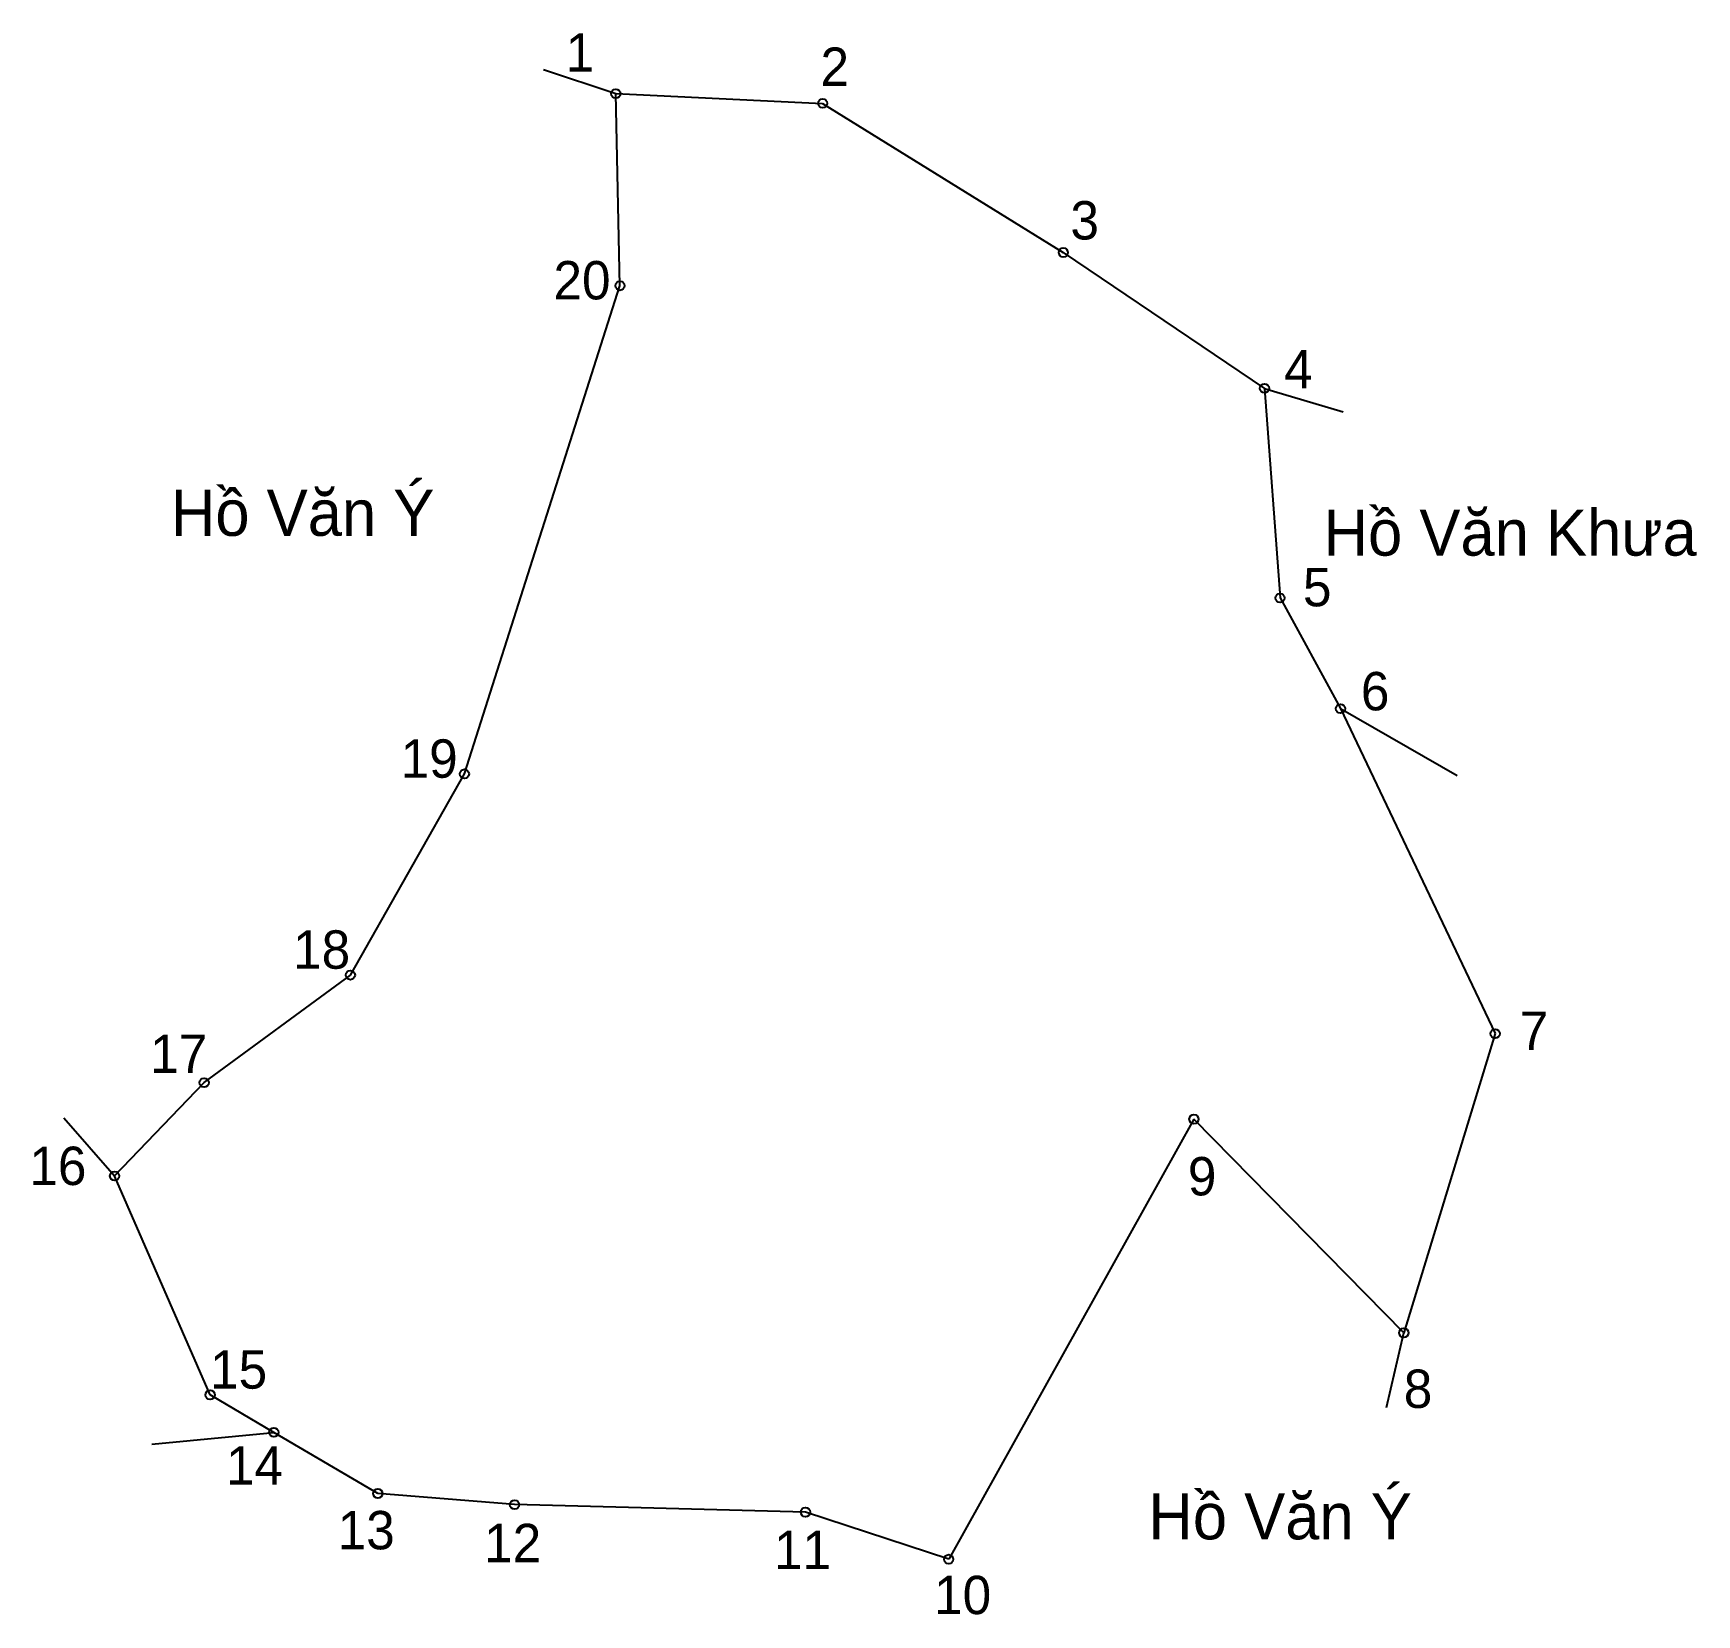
# Model space of a CAD drawing. Extents: x 546986 to 547288, y 1826387 to 1826673.
import ezdxf

# ---------------------------------------------------------------- set-up
doc = ezdxf.new("R2010")
doc.units = 0
for name, color, linetype in [('CanhThua', 7, 'Continuous'), ('MocDinhThua', 7, 'Continuous'), ('RauThua', 7, 'Continuous'), ('SoHieuDinhThua', 7, 'Continuous'), ('TenChuLanCan', 7, 'Continuous')]:
    doc.layers.add(name, color=color, linetype=linetype)

msp = doc.modelspace()

# ---------------------------------------------------------------- linework, layer by layer
at = {"layer": 'CanhThua'}
for p, q in [((547091.41, 1826662.42), (547128.94, 1826660.66)), ((547092.17, 1826627.58), (547091.41, 1826662.42)), ((547128.94, 1826660.66), (547172.6, 1826633.61)), ((547172.6, 1826633.61), (547209.09, 1826608.97)), ((547063.95, 1826539.04), (547092.17, 1826627.58)), ((547209.09, 1826608.97), (547211.91, 1826570.95)), ((547211.91, 1826570.95), (547222.87, 1826550.88)), ((547222.87, 1826550.88), (547250.93, 1826491.94)), ((547043.27, 1826502.56), (547063.95, 1826539.04)), ((547016.73, 1826483.05), (547043.27, 1826502.56)), ((547250.93, 1826491.94), (547234.36, 1826437.67)), ((547000.49, 1826466.12), (547016.73, 1826483.05)), ((547196.29, 1826476.43), (547151.81, 1826396.61)), ((547234.36, 1826437.67), (547196.29, 1826476.43)), ((547017.82, 1826426.42), (547000.49, 1826466.12)), ((547029.38, 1826419.62), (547017.82, 1826426.42)), ((547048.24, 1826408.53), (547029.38, 1826419.62)), ((547073.05, 1826406.51), (547048.24, 1826408.53)), ((547125.82, 1826405.16), (547073.05, 1826406.51)), ((547151.81, 1826396.61), (547125.82, 1826405.16))]:
    msp.add_line(p, q, dxfattribs=at)
at = {"layer": 'MocDinhThua'}
for centre in [(547091.41, 1826662.42), (547128.94, 1826660.66), (547172.6, 1826633.61), (547092.17, 1826627.58), (547209.09, 1826608.97), (547211.91, 1826570.95), (547222.87, 1826550.88), (547063.95, 1826539.04), (547043.27, 1826502.56), (547250.93, 1826491.94), (547016.73, 1826483.05), (547196.29, 1826476.43), (547000.49, 1826466.12), (547234.36, 1826437.67), (547017.82, 1826426.42), (547029.38, 1826419.62), (547048.24, 1826408.53), (547073.05, 1826406.51), (547125.82, 1826405.16), (547151.81, 1826396.61)]:
    msp.add_circle(centre, 0.835, dxfattribs=at)
at = {"layer": 'RauThua'}
for p, q in [((547078.27, 1826666.8), (547091.41, 1826662.42)), ((547209.09, 1826608.97), (547223.36, 1826604.74)), ((547209.09, 1826608.97), (547223.36, 1826604.74)), ((547222.87, 1826550.88), (547244.05, 1826538.77)), ((546991.29, 1826476.64), (547000.49, 1826466.12)), ((547231.2, 1826424.12), (547234.36, 1826437.67)), ((547007.22, 1826417.51), (547029.38, 1826419.62))]:
    msp.add_line(p, q, dxfattribs=at)

# ---------------------------------------------------------------- texts
at = {"layer": 'SoHieuDinhThua'}
for s, height, p in [('1', 6.96, (547082.32, 1826666.41)), ('2', 6.96, (547128.55, 1826663.83)), ('3', 6.96, (547173.89, 1826635.97)), ('20', 6.959, (547080.11, 1826625.1)), ('4', 6.96, (547212.65, 1826608.98)), ('5', 6.96, (547216.07, 1826569.44)), ('6', 6.96, (547226.58, 1826550.57)), ('19', 6.959, (547052.38, 1826538.35)), ('18', 6.959, (547032.88, 1826503.71)), ('7', 6.96, (547255.39, 1826488.97)), ('17', 6.959, (547006.95, 1826484.8)), ('16', 6.959, (546985.03, 1826464.48)), ('9', 6.96, (547195.19, 1826462.6)), ('15', 6.959, (547017.82, 1826427.55)), ('8', 6.96, (547234.36, 1826424.05)), ('14', 6.959, (547020.69, 1826410.14)), ('13', 6.959, (547040.96, 1826398.41)), ('12', 6.959, (547067.53, 1826396.08)), ('11', 6.959, (547120.12, 1826394.83)), ('10', 6.959, (547149.16, 1826386.65))]:
    msp.add_text(s, height=height, dxfattribs=at).set_placement(p)
at = {"layer": 'TenChuLanCan'}
for s, height, p in [('Hồ Văn Ý', 8.351, (547010.7, 1826582.22)), ('Hồ Văn Khưa', 8.3513, (547219.81, 1826578.63)), ('Hồ Văn Ý', 8.351, (547188.03, 1826400.22))]:
    msp.add_text(s, height=height, dxfattribs=at).set_placement(p)

doc.saveas('drawing.dxf')
